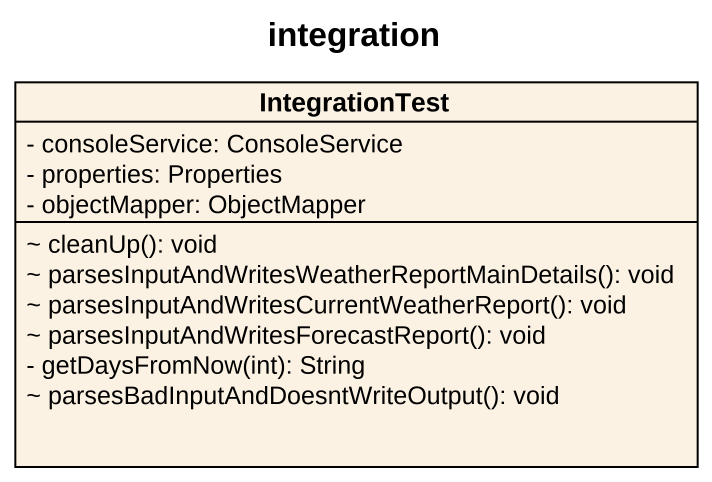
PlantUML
@startuml
title integration
hide circle
hide empty members
skinparam classAttributeIconSize 0
class IntegrationTest {
  - consoleService: ConsoleService
  - properties: Properties
  - objectMapper: ObjectMapper
  ~ cleanUp(): void
  ~ parsesInputAndWritesWeatherReportMainDetails(): void
  ~ parsesInputAndWritesCurrentWeatherReport(): void
  ~ parsesInputAndWritesForecastReport(): void
  - getDaysFromNow(int): String
  ~ parsesBadInputAndDoesntWriteOutput(): void
}
@enduml
